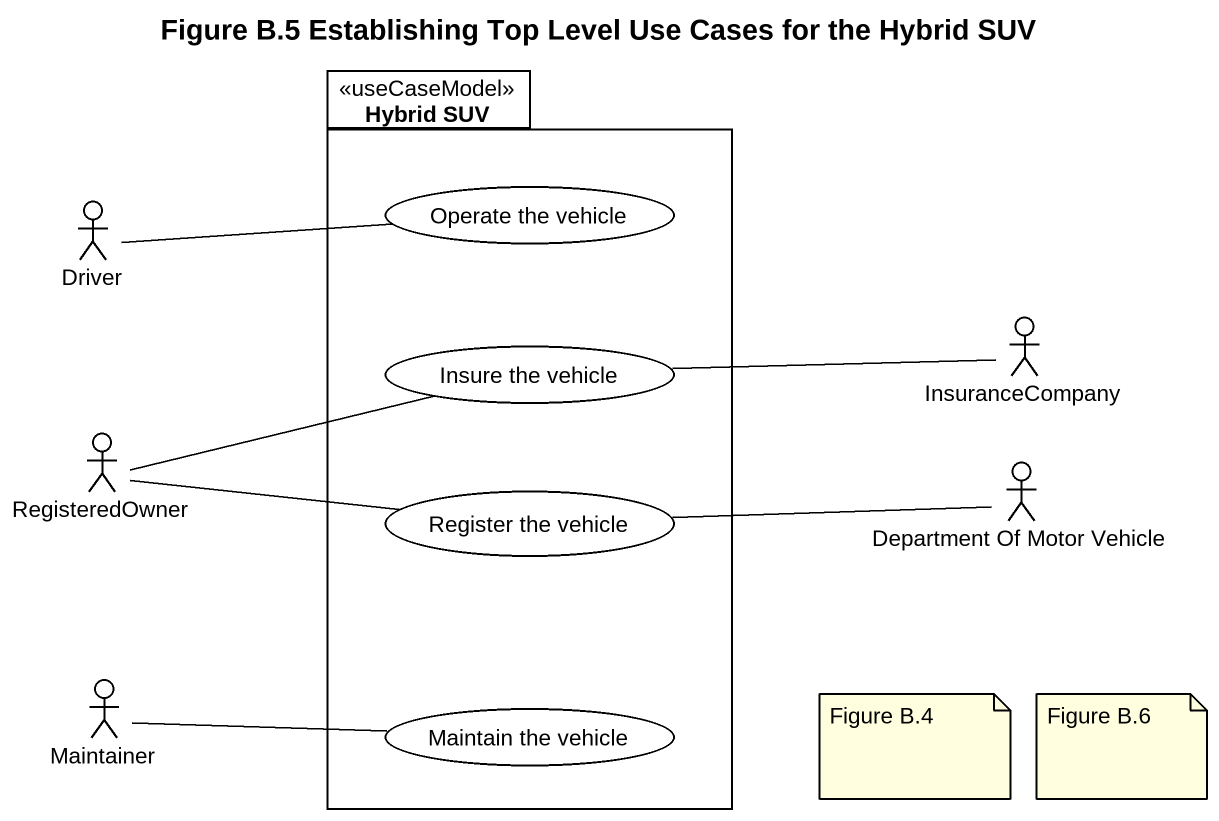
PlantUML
@startuml
title Figure B.5 Establishing Top Level Use Cases for the Hybrid SUV
package "Hybrid SUV" as Hybrid_SUV <<useCaseModel>> #FFFFFF {
  usecase "Operate the vehicle" as Operate_the_vehicle #FFFFFF
  usecase "Insure the vehicle" as Insure_the_vehicle #FFFFFF
  usecase "Register the vehicle" as Register_the_vehicle #FFFFFF
  usecase "Maintain the vehicle" as Maintain_the_vehicle #FFFFFF
}
actor Driver #FFFFFF
actor InsuranceCompany #FFFFFF
actor RegisteredOwner #FFFFFF
actor "Department Of Motor Vehicle" as Department_Of_Motor_Vehicle #FFFFFF
actor Maintainer #FFFFFF
Driver -right- Operate_the_vehicle
InsuranceCompany -left- Insure_the_vehicle
RegisteredOwner -right- Insure_the_vehicle
RegisteredOwner -right- Register_the_vehicle
Department_Of_Motor_Vehicle -left- Register_the_vehicle
Maintainer -right- Maintain_the_vehicle
note as N1
  Figure B.4
end note
note as N2
  Figure B.6
end note
@enduml
